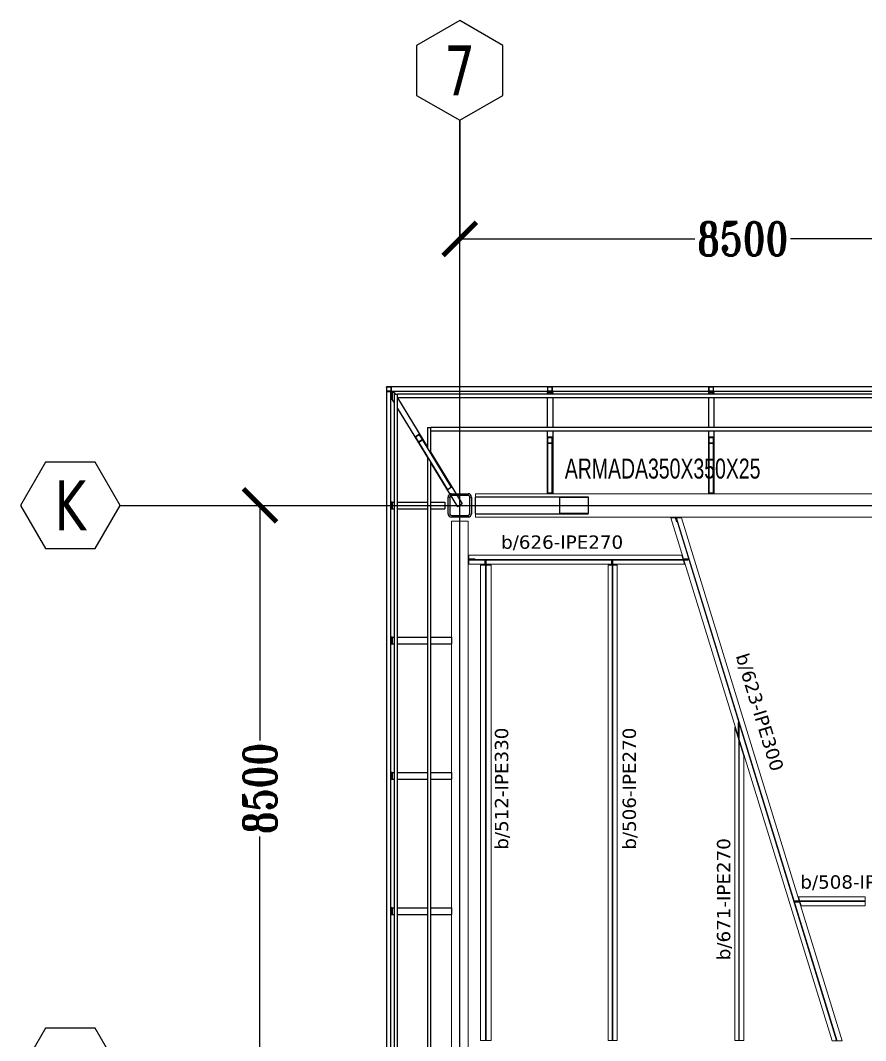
# Model space of a CAD drawing. Header units: millimetres. Extents: x -1874 to 79322, y -21218 to 33736.
# Drawn here: x -1874 to 10820, y 17465 to 32781 of the extents above; entities that cross this region are included whole.
import ezdxf
from ezdxf.enums import TextEntityAlignment as Align

# ---------------------------------------------------------------- set-up
doc = ezdxf.new("R2010")
doc.units = ezdxf.units.MM
doc.header["$LTSCALE"] = 0.9
for name, color, linetype, lineweight in [('0-1', 7, 'Continuous', 5), ('A_ALMA', 8, 'Continuous', 5), ('E_COLUMNAS-1', 254, 'Continuous', 25), ('E_COLUMNAS-2', 1, 'Continuous', 9), ('E_COLUMNAS-3', 1, 'Continuous', 35), ('E_COLUMNAS-4', 1, 'Continuous', 25), ('E_TEXTO', 3, 'Continuous', 9), ('E_VIGAS', 8, 'Continuous', 9), ('E_VIGAS-1', 5, 'Continuous', 25), ('E_VIGAS-2', 10, 'Continuous', 25), ('E_VIGAS-3', 5, 'Continuous', 25), ('HCB-VIGAS', 4, 'Continuous', 15), ('S-COLS-HDLN-1', 52, 'Continuous', 9), ('VIGAS_HCB', 4, 'Continuous', 15)]:
    doc.layers.add(name, color=color, linetype=linetype, lineweight=lineweight)
for name, color, linetype in [('COTAS', 8, 'Continuous'), ('HCB-EJES', 1, 'Continuous'), ('HCB-ROTULOS', 2, 'Continuous')]:
    doc.layers.add(name, color=color, linetype=linetype)
doc.styles.add('Arial Narrow', font='', dxfattribs={"width": 0.85, "height": 0.3})
doc.styles.add('ROMANT', font='romant.shx', dxfattribs={"width": 0.8})
doc.styles.add('VERDANA', font='verdana.ttf')
doc.styles.get('Arial Narrow').set_extended_font_data('Arial Narrow')
doc.dimstyles.new('1.125', dxfattribs={"dimscale": 0, "dimtxt": 500, "dimasz": 500, "dimexe": 4, "dimexo": 4, "dimgap": 15, "dimtad": 0, "dimdec": 0, "dimzin": 4, "dimdsep": 46, "dimtxsty": 'ROMANT', "dimblk": 'ARCHTICK', "dimcen": -10, "dimclrd": 256, "dimclrt": 3, "dimadec": 0, "dimazin": 0, "dimtfac": 1, "dimtdec": 0, "dimtix": 1, "dimtmove": 0, "dimatfit": 0, "dimldrblk": 'OBLIQUE', "dimfxl": 0.05, "dimtolj": 1, "dimtzin": 0, "dimarcsym": 0})
pattern_1 = [(45, (0, 0), (-0.3768879, 0.3768879), []), (45, (0, 0.571), (-0.3768879, 0.3768879), [])]

# ---------------------------------------------------------------- blocks, each defined once
blk = doc.blocks.new('EST_SFM_VIGA-METALICA-SECCION-C - EST_SFM_VIGA-METALICA-UPN160-1604346-_50_00m_N_E_-NIVEL-13 DOC')
at = {"layer": 'E_VIGAS-1'}
for p, q in [((-35.18, 0.012), (-35.18, 0.018)), ((-35.174, 0.018), (-35.18, 0.018)), ((-32.755, 0.018), (-35.116, 0.018)), ((-30.335, 0.018), (-32.697, 0.018)), ((30.11, 0.018), (-30.277, 0.018)), ((-35.178, -0.047), (-35.112, -0.047)), ((-35.11, -0.047), (-32.761, -0.047)), ((-32.76, -0.047), (-32.693, -0.047)), ((-32.692, -0.047), (-30.341, -0.047)), ((-30.34, -0.047), (-30.273, -0.047)), ((-30.272, -0.047), (30.104, -0.047))]:
    blk.add_line(p, q, dxfattribs=at)
blk = doc.blocks.new('EST_SFM_VIGA-METALICA-SECCION-C - EST_SFM_VIGA-METALICA-UPN160-1602621-_50_00m_N_E_-NIVEL-13 DOC')
at = {"layer": 'E_VIGAS-1'}
for p, q in [((-14.46, -0.016), (-14.46, 0.047)), ((-14.457, 0.047), (-14.46, 0.047)), ((14.466, 0.047), (-14.455, 0.047)), ((14.471, 0.047), (14.468, 0.047)), ((14.471, 0.047), (14.471, -0.016)), ((-14.46, -0.018), (14.471, -0.018))]:
    blk.add_line(p, q, dxfattribs=at)
blk = doc.blocks.new('EST_SFM_VIGA-METALICA-SECCION-C - EST_SFM_VIGA-METALICA-UPN100-1529610-_50_00m_N_E_-NIVEL-13 DOC')
at = {"layer": 'E_VIGAS-2'}
for p, q in [((-14.442, -0.018), (-14.442, 0.032)), ((14.393, 0.032), (-14.441, 0.032)), ((14.393, 0.032), (14.393, -0.018)), ((-14.442, -0.018), (14.393, -0.018))]:
    blk.add_line(p, q, dxfattribs=at)
blk = doc.blocks.new('EST_SFM_VIGA-METALICA-SECCION-C - EST_SFM_VIGA-METALICA-UPN100-1529678-_50_00m_N_E_-NIVEL-13 DOC')
at = {"layer": 'E_VIGAS-2'}
for p, q in [((-13.943, -0.032), (-13.943, 0.018)), ((-13.556, 0.018), (-13.943, 0.018)), ((13.374, 0.018), (-13.422, 0.018)), ((13.894, 0.018), (13.507, 0.018)), ((13.894, 0.018), (13.894, -0.032)), ((-13.942, -0.032), (-13.638, -0.032)), ((-13.504, -0.032), (13.456, -0.032)), ((13.59, -0.032), (13.893, -0.032))]:
    blk.add_line(p, q, dxfattribs=at)
blk = doc.blocks.new('EST_SFM_VIGA-METALICA-SECCION-C - EST_SFM_VIGA-METALICA-UPN100-1526554-_50_00m_N_E_-NIVEL-13 DOC')
at = {"layer": 'E_VIGAS-2'}
for p, q in [((-34.929, -0.032), (-34.929, 0.018)), ((34.942, 0.018), (-34.929, 0.018)), ((-34.929, -0.032), (34.942, -0.032))]:
    blk.add_line(p, q, dxfattribs=at)
blk = doc.blocks.new('EST_SFM_VIGA-METALICA-SECCION-C - EST_SFM_VIGA-METALICA-UPN100-1526616-_50_00m_N_E_-NIVEL-13 DOC')
at = {"layer": 'E_VIGAS-2'}
for p, q in [((-34.827, -0.018), (-34.827, 0.032)), ((34.044, 0.032), (-34.827, 0.032)), ((-34.827, -0.018), (34.044, -0.018))]:
    blk.add_line(p, q, dxfattribs=at)
blk = doc.blocks.new('EST_SCM_COLUMNA-METALICA-SECCION-CUADRADA - EST_SCM_COLUMNA-TUBULAR-CUADRADA_PTEØ_70x70 e_3mm-V1-_50_00m_N_E_-NIVEL-13 DOC')
at = {"layer": 'E_COLUMNAS-1'}
for p, q in [((-0.035, 0.029), (-0.035, -0.029)), ((-0.032, -0.029), (-0.032, 0.029)), ((0.029, 0.035), (-0.029, 0.035)), ((-0.029, 0.032), (0.029, 0.032)), ((0.032, 0.029), (0.032, -0.029)), ((0.035, -0.029), (0.035, 0.029)), ((0.029, -0.032), (-0.029, -0.032)), ((-0.029, -0.035), (0.029, -0.035))]:
    blk.add_line(p, q, dxfattribs=at)
for centre, radius, start, end in [((-0.029, 0.029), 0.006, 90, 180), ((-0.029, 0.029), 0.003, 90, 180), ((0.029, 0.029), 0.006, 360, 90), ((0.029, 0.029), 0.003, 0, 90), ((-0.029, -0.029), 0.006, 180, 270), ((-0.029, -0.029), 0.003, 180, 270), ((0.029, -0.029), 0.003, 270, 360), ((0.029, -0.029), 0.006, 270, 360), ((0.029, -0.029), 0.006, 280, 350), ((0.029, -0.029), 0.003, 300, 330)]:
    blk.add_arc(centre, radius, start, end, dxfattribs=at)
blk = doc.blocks.new('EST_SCM_COLUMNA-METALICA-SECCION-CUADRADA - EST_SCM_COLUMNA-TUBULAR-CUADRADA_PTEØ_70x70 e_3mm-V6-_50_00m_N_E_-NIVEL-13 DOC')
at = {"layer": 'E_COLUMNAS-2'}
h = blk.add_hatch(dxfattribs=at)
h.set_pattern_fill('FP_3', color=256, style=0, pattern_type=2)
h.set_pattern_definition([(135, (72.807, -167.908), (-0.15909903, -0.15909903), [])])
h.paths.add_polyline_path([(0.029, -0.035), (0.033, -0.033), (0.035, -0.029), (0.031, -0.031)])
h.paths.add_polyline_path([(-0.029, -0.035), (-0.031, -0.031), (-0.035, -0.029), (-0.033, -0.033)])
h.paths.add_polyline_path([(-0.01, -0.035), (0.029, -0.035), (0.029, -0.032), (-0.029, -0.032), (-0.029, -0.035)])
h.paths.add_polyline_path([(-0.035, 0.029), (-0.031, 0.031), (-0.029, 0.035), (-0.033, 0.033)])
h.paths.add_polyline_path([(-0.032, -0.029), (-0.032, 0.029), (-0.035, 0.029), (-0.035, -0.029)])
h.paths.add_polyline_path([(0.035, 0.029), (0.033, 0.033), (0.029, 0.035), (0.031, 0.031)])
h.paths.add_polyline_path([(0.032, -0.029), (0.035, -0.029), (0.035, 0.029), (0.032, 0.029)])
h.paths.add_polyline_path([(-0.029, 0.032), (0.029, 0.032), (0.029, 0.035), (-0.029, 0.035)])
at = {"layer": 'E_COLUMNAS-1'}
for p, q in [((-0.035, 0.029), (-0.035, -0.029)), ((-0.032, -0.029), (-0.032, 0.029)), ((0.029, 0.035), (-0.029, 0.035)), ((-0.029, 0.032), (0.029, 0.032)), ((0.032, 0.029), (0.032, -0.029)), ((0.035, -0.029), (0.035, 0.029)), ((0.029, -0.032), (-0.029, -0.032)), ((-0.029, -0.035), (0.029, -0.035))]:
    blk.add_line(p, q, dxfattribs=at)
for centre, radius, start, end in [((-0.029, 0.029), 0.006, 90, 180), ((-0.029, 0.029), 0.003, 90, 180), ((0.029, 0.029), 0.006, 360, 90), ((0.029, 0.029), 0.003, 0, 90), ((-0.029, -0.029), 0.006, 180, 270), ((-0.029, -0.029), 0.006, 190, 270), ((-0.029, -0.029), 0.003, 180, 270), ((-0.029, -0.029), 0.003, 210, 270), ((0.029, -0.029), 0.003, 270, 360), ((0.029, -0.029), 0.006, 270, 360), ((0.029, -0.029), 0.006, 270, 350), ((0.029, -0.029), 0.003, 270, 330)]:
    blk.add_arc(centre, radius, start, end, dxfattribs=at)
blk = doc.blocks.new('EST_SCM_COLUMNA-METALICA-SECCION-CUADRADA - EST_SCM_COLUMNA-TUBULAR-CUADRADA_PTEØ_70x70 e_3mm-V7-_50_00m_N_E_-NIVEL-13 DOC')
at = {"layer": 'E_COLUMNAS-1'}
for p, q in [((-0.035, 0.029), (-0.035, -0.029)), ((-0.032, -0.029), (-0.032, 0.029)), ((0.029, 0.035), (-0.029, 0.035)), ((-0.029, 0.032), (0.029, 0.032)), ((0.032, 0.029), (0.032, -0.029)), ((0.035, -0.029), (0.035, 0.029)), ((0.029, -0.032), (-0.029, -0.032)), ((-0.029, -0.035), (0.029, -0.035))]:
    blk.add_line(p, q, dxfattribs=at)
for centre, radius, start, end in [((-0.029, 0.029), 0.006, 90, 180), ((-0.029, 0.029), 0.003, 90, 180), ((0.029, 0.029), 0.006, 360, 90), ((0.029, 0.029), 0.003, 0, 90), ((-0.029, -0.029), 0.006, 180, 270), ((-0.029, -0.029), 0.006, 190, 270), ((-0.029, -0.029), 0.003, 180, 270), ((-0.029, -0.029), 0.003, 210, 270), ((0.029, -0.029), 0.003, 270, 360), ((0.029, -0.029), 0.006, 270, 360), ((0.029, -0.029), 0.006, 270, 350), ((0.029, -0.029), 0.003, 270, 330)]:
    blk.add_arc(centre, radius, start, end, dxfattribs=at)
blk = doc.blocks.new('DCTIB_CNI_EST_MOD-1A-FAC_0001_rvt-1-_50_00m_N_E_-NIVEL-13 DOC')
at = {"layer": 'E_VIGAS'}
h = blk.add_hatch(dxfattribs=at)
h.set_pattern_fill('FP_2', color=256, style=0, pattern_type=2)
h.set_pattern_definition(pattern_1)
h.paths.add_polyline_path([(-74.778, 167.111), (-74.723, 167.145), (-74.724, 167.146), (-74.779, 167.113)])
h.paths.add_polyline_path([(-74.782, 167.113), (-74.781, 167.114), (-74.828, 167.188)])
h.paths.add_polyline_path([(-74.724, 167.149), (-74.723, 167.15), (-74.731, 167.16)])
h.paths.add_polyline_path([(-74.826, 167.191), (-74.771, 167.224), (-74.772, 167.226), (-74.827, 167.193)])
h = blk.add_hatch(dxfattribs=at)
h.set_pattern_fill('FP_2', color=256, style=0, pattern_type=2)
h.set_pattern_definition(pattern_1)
h.paths.add_polyline_path([(-72.775, 167.094), (-72.775, 167.096), (-72.839, 167.096), (-72.839, 167.094), (-72.817, 167.094)])
h.paths.add_polyline_path([(-72.775, 167.182), (-72.775, 167.184), (-72.839, 167.184), (-72.839, 167.182), (-72.817, 167.182)])
at = {"layer": 'E_COLUMNAS-1'}
for centre, radius, start, end in [((-75.196, 167.879), 0.006, 280, 350), ((-75.196, 167.879), 0.006, 280, 350), ((-75.196, 167.879), 0.003, 300, 330), ((-75.196, 167.879), 0.003, 300, 330), ((-72.836, 167.879), 0.006, 190, 270), ((-72.836, 167.879), 0.006, 190, 270), ((-72.836, 167.879), 0.003, 210, 270), ((-72.836, 167.879), 0.003, 210, 270), ((-72.778, 167.879), 0.006, 270, 350), ((-72.778, 167.879), 0.006, 270, 350), ((-72.778, 167.879), 0.003, 270, 330), ((-72.778, 167.879), 0.003, 270, 330), ((-70.416, 167.879), 0.006, 190, 270), ((-70.416, 167.879), 0.006, 190, 270), ((-70.416, 167.879), 0.003, 210, 270), ((-70.416, 167.879), 0.003, 210, 270), ((-70.358, 167.879), 0.006, 270, 350), ((-70.358, 167.879), 0.006, 270, 350), ((-70.358, 167.879), 0.003, 270, 330), ((-70.358, 167.879), 0.003, 270, 330)]:
    blk.add_arc(centre, radius, start, end, dxfattribs=at)
at = {"layer": 'E_VIGAS-1'}
for p, q in [((-75.176, 167.859), (-75.176, 167.853)), ((-75.176, 167.853), (-75.176, 167.859)), ((-75.176, 167.859), (-75.147, 167.859)), ((-75.174, 167.865), (-75.175, 167.864)), ((-75.147, 167.858), (-75.175, 167.858)), ((-75.175, 167.858), (-75.175, 167.747)), ((-75.171, 167.875), (-75.171, 167.873)), ((-75.155, 167.859), (-75.166, 167.878)), ((-75.147, 167.858), (-75.13, 167.83)), ((-72.848, 167.858), (-72.848, 167.859)), ((-72.848, 167.859), (-72.82, 167.859)), ((-72.766, 167.858), (-72.848, 167.858)), ((-72.848, 167.858), (-72.848, 167.83)), ((-72.81, 167.876), (-72.81, 167.878)), ((-72.81, 167.864), (-72.81, 167.873)), ((-72.81, 167.859), (-72.81, 167.864)), ((-72.805, 167.878), (-72.805, 167.876)), ((-72.805, 167.873), (-72.805, 167.864)), ((-72.805, 167.864), (-72.805, 167.859)), ((-72.794, 167.859), (-72.766, 167.859)), ((-72.766, 167.859), (-72.766, 167.858)), ((-72.766, 167.858), (-72.766, 167.83)), ((-70.428, 167.858), (-70.428, 167.859)), ((-70.428, 167.859), (-70.4, 167.859)), ((-70.346, 167.858), (-70.428, 167.858)), ((-70.428, 167.858), (-70.428, 167.83)), ((-70.39, 167.876), (-70.39, 167.878)), ((-70.39, 167.864), (-70.39, 167.873)), ((-70.39, 167.859), (-70.39, 167.864)), ((-70.385, 167.878), (-70.385, 167.876)), ((-70.385, 167.873), (-70.385, 167.864)), ((-70.385, 167.864), (-70.385, 167.859)), ((-70.374, 167.859), (-70.346, 167.859)), ((-70.346, 167.859), (-70.346, 167.858)), ((-70.346, 167.858), (-70.346, 167.83)), ((-75.195, 167.791), (-75.176, 167.76)), ((-75.181, 167.84), (-75.178, 167.835)), ((-75.178, 167.826), (-75.181, 167.831)), ((-75.176, 167.749), (-75.176, 167.802)), ((-75.175, 167.747), (-75.147, 167.701)), ((-75.097, 167.777), (-74.647, 167.038)), ((-72.848, 167.78), (-72.848, 167.33)), ((-72.766, 167.78), (-72.766, 167.33)), ((-70.428, 167.78), (-70.428, 167.33)), ((-70.346, 167.78), (-70.346, 167.33)), ((-75.097, 167.619), (-74.647, 166.88)), ((-72.848, 167.28), (-72.848, 166.337)), ((-72.766, 167.28), (-72.766, 166.337)), ((-70.428, 167.28), (-70.428, 166.337)), ((-70.346, 167.28), (-70.346, 166.337)), ((-74.828, 167.188), (-74.782, 167.113)), ((-74.772, 167.226), (-74.827, 167.193)), ((-74.826, 167.191), (-74.771, 167.224)), ((-74.826, 167.188), (-74.822, 167.181)), ((-74.781, 167.114), (-74.826, 167.188)), ((-74.782, 167.113), (-74.35, 166.404)), ((-74.781, 167.114), (-74.779, 167.111)), ((-74.724, 167.146), (-74.779, 167.113)), ((-74.778, 167.111), (-74.723, 167.145)), ((-74.765, 167.216), (-74.769, 167.223)), ((-74.769, 167.223), (-74.724, 167.149)), ((-74.723, 167.15), (-74.768, 167.224)), ((-74.722, 167.146), (-74.724, 167.149)), ((-74.29, 166.44), (-74.723, 167.15)), ((-72.842, 167.18), (-72.842, 167.098)), ((-72.842, 167.098), (-72.842, 166.357)), ((-72.841, 167.18), (-72.841, 167.172)), ((-72.841, 167.098), (-72.841, 167.18)), ((-72.841, 167.098), (-72.841, 167.094)), ((-72.775, 167.184), (-72.839, 167.184)), ((-72.839, 167.182), (-72.775, 167.182)), ((-72.775, 167.096), (-72.839, 167.096)), ((-72.839, 167.094), (-72.775, 167.094)), ((-72.774, 167.172), (-72.774, 167.18)), ((-72.774, 167.18), (-72.774, 167.098)), ((-72.774, 167.094), (-72.774, 167.098)), ((-72.772, 167.098), (-72.772, 167.18)), ((-72.772, 166.357), (-72.772, 167.098)), ((-70.422, 167.18), (-70.422, 167.098)), ((-70.422, 167.098), (-70.422, 166.357)), ((-70.421, 167.18), (-70.421, 167.172)), ((-70.421, 167.098), (-70.421, 167.18)), ((-70.421, 167.098), (-70.421, 167.094)), ((-70.355, 167.184), (-70.419, 167.184)), ((-70.419, 167.182), (-70.355, 167.182)), ((-70.355, 167.096), (-70.419, 167.096)), ((-70.419, 167.094), (-70.355, 167.094)), ((-70.354, 167.172), (-70.354, 167.18)), ((-70.354, 167.18), (-70.354, 167.098)), ((-70.354, 167.094), (-70.354, 167.098)), ((-70.352, 167.098), (-70.352, 167.18)), ((-70.352, 166.357), (-70.352, 167.098)), ((-74.597, 166.956), (-74.127, 166.184)), ((-74.597, 166.798), (-74.197, 166.141)), ((-74.346, 166.402), (-74.291, 166.435)), ((-72.766, 166.337), (-72.848, 166.337)), ((-72.839, 166.353), (-72.775, 166.353)), ((-70.346, 166.337), (-70.428, 166.337)), ((-70.419, 166.353), (-70.355, 166.353)), ((-75.177, 166.212), (-75.195, 166.212)), ((-75.177, 166.175), (-75.177, 166.212)), ((-75.177, 166.212), (-75.175, 166.212)), ((-75.175, 166.112), (-75.175, 166.212)), ((-75.175, 166.212), (-75.147, 166.212)), ((-75.175, 166.212), (-75.175, 166.112)), ((-75.097, 166.212), (-74.647, 166.212)), ((-74.597, 166.212), (-74.388, 166.212)), ((-74.388, 166.212), (-74.388, 166.112)), ((-74.127, 166.184), (-74.197, 166.141)), ((-75.195, 166.165), (-75.181, 166.165)), ((-75.181, 166.16), (-75.195, 166.16)), ((-75.195, 166.112), (-75.177, 166.112)), ((-75.181, 166.165), (-75.176, 166.165)), ((-75.181, 166.165), (-75.176, 166.165)), ((-75.177, 166.165), (-75.181, 166.165)), ((-75.176, 166.16), (-75.181, 166.16)), ((-75.181, 166.16), (-75.177, 166.16)), ((-75.176, 166.16), (-75.181, 166.16)), ((-75.177, 166.112), (-75.177, 166.15)), ((-75.175, 166.112), (-75.177, 166.112)), ((-75.175, 166.112), (-75.147, 166.112)), ((-75.097, 166.112), (-74.647, 166.112)), ((-74.597, 166.112), (-74.388, 166.112)), ((-75.177, 164.182), (-75.195, 164.182)), ((-75.177, 164.145), (-75.177, 164.182)), ((-75.177, 164.182), (-75.175, 164.182)), ((-75.175, 164.082), (-75.175, 164.182)), ((-75.175, 164.182), (-75.147, 164.182)), ((-75.175, 164.182), (-75.175, 164.082)), ((-75.097, 164.182), (-74.647, 164.182)), ((-74.597, 164.182), (-74.287, 164.182)), ((-74.287, 164.182), (-74.287, 164.082)), ((-75.195, 164.135), (-75.181, 164.135)), ((-75.181, 164.13), (-75.195, 164.13)), ((-75.195, 164.082), (-75.177, 164.082)), ((-75.181, 164.135), (-75.176, 164.135)), ((-75.181, 164.135), (-75.176, 164.135)), ((-75.177, 164.135), (-75.181, 164.135)), ((-75.176, 164.13), (-75.181, 164.13)), ((-75.181, 164.13), (-75.177, 164.13)), ((-75.176, 164.13), (-75.181, 164.13)), ((-75.177, 164.082), (-75.177, 164.12)), ((-75.175, 164.082), (-75.177, 164.082)), ((-75.175, 164.082), (-75.147, 164.082)), ((-75.097, 164.082), (-74.647, 164.082)), ((-74.597, 164.082), (-74.287, 164.082)), ((-75.177, 162.152), (-75.195, 162.152)), ((-75.195, 162.105), (-75.181, 162.105)), ((-75.181, 162.1), (-75.195, 162.1)), ((-75.195, 162.052), (-75.177, 162.052)), ((-75.181, 162.105), (-75.176, 162.105)), ((-75.181, 162.105), (-75.176, 162.105)), ((-75.177, 162.105), (-75.181, 162.105)), ((-75.176, 162.1), (-75.181, 162.1)), ((-75.181, 162.1), (-75.177, 162.1)), ((-75.176, 162.1), (-75.181, 162.1)), ((-75.177, 162.115), (-75.177, 162.152)), ((-75.177, 162.152), (-75.175, 162.152)), ((-75.177, 162.052), (-75.177, 162.09)), ((-75.175, 162.052), (-75.177, 162.052)), ((-75.175, 162.052), (-75.175, 162.152)), ((-75.175, 162.152), (-75.147, 162.152)), ((-75.175, 162.152), (-75.175, 162.052)), ((-75.175, 162.052), (-75.147, 162.052)), ((-75.097, 162.152), (-74.647, 162.152)), ((-75.097, 162.052), (-74.647, 162.052)), ((-74.597, 162.152), (-74.287, 162.152)), ((-74.597, 162.052), (-74.287, 162.052)), ((-74.287, 162.152), (-74.287, 162.052)), ((-75.177, 160.123), (-75.195, 160.123)), ((-75.195, 160.075), (-75.181, 160.075)), ((-75.181, 160.07), (-75.195, 160.07)), ((-75.181, 160.075), (-75.176, 160.075)), ((-75.181, 160.075), (-75.176, 160.075)), ((-75.177, 160.075), (-75.181, 160.075)), ((-75.176, 160.07), (-75.181, 160.07)), ((-75.181, 160.07), (-75.177, 160.07)), ((-75.176, 160.07), (-75.181, 160.07)), ((-75.177, 160.085), (-75.177, 160.123)), ((-75.177, 160.123), (-75.175, 160.123)), ((-75.177, 160.023), (-75.177, 160.06)), ((-75.175, 160.023), (-75.175, 160.123)), ((-75.175, 160.123), (-75.147, 160.123)), ((-75.175, 160.123), (-75.175, 160.023)), ((-75.097, 160.123), (-74.647, 160.123)), ((-74.597, 160.123), (-74.287, 160.123)), ((-74.287, 160.123), (-74.287, 160.023)), ((-75.195, 160.023), (-75.177, 160.023)), ((-75.175, 160.023), (-75.177, 160.023)), ((-75.175, 160.023), (-75.147, 160.023)), ((-75.097, 160.023), (-74.647, 160.023)), ((-74.597, 160.023), (-74.287, 160.023))]:
    blk.add_line(p, q, dxfattribs=at)
at = {"layer": 'E_VIGAS-1', "flags": 128}
for points in [[(-75.195, 167.863), (-75.191, 167.857), (-75.186, 167.848), (-75.181, 167.84)], [(-75.17, 167.878), (-75.171, 167.874), (-75.172, 167.869), (-75.175, 167.864), (-75.178, 167.861), (-75.182, 167.857), (-75.186, 167.855), (-75.19, 167.854)], [(-75.147, 167.859), (-75.147, 167.858), (-75.147, 167.858)], [(-75.181, 167.831), (-75.186, 167.838), (-75.191, 167.847), (-75.195, 167.854)], [(-75.175, 167.747), (-75.176, 167.747), (-75.176, 167.749)], [(-74.827, 167.193), (-74.828, 167.192), (-74.828, 167.192), (-74.828, 167.191), (-74.828, 167.19), (-74.828, 167.189), (-74.828, 167.188), (-74.828, 167.188)], [(-74.826, 167.188), (-74.826, 167.189), (-74.827, 167.189), (-74.827, 167.19), (-74.827, 167.19), (-74.826, 167.19), (-74.826, 167.191), (-74.826, 167.191)], [(-74.782, 167.113), (-74.782, 167.113), (-74.781, 167.112), (-74.78, 167.112), (-74.78, 167.111), (-74.779, 167.111), (-74.778, 167.111), (-74.778, 167.111)], [(-74.779, 167.113), (-74.779, 167.113), (-74.779, 167.113), (-74.78, 167.113), (-74.78, 167.113), (-74.78, 167.113), (-74.781, 167.114), (-74.781, 167.114)], [(-74.768, 167.224), (-74.768, 167.225), (-74.769, 167.225), (-74.77, 167.226), (-74.77, 167.226), (-74.771, 167.226), (-74.772, 167.226), (-74.772, 167.226)], [(-74.771, 167.224), (-74.771, 167.224), (-74.771, 167.224), (-74.771, 167.224), (-74.77, 167.224), (-74.77, 167.224), (-74.77, 167.224), (-74.769, 167.224), (-74.769, 167.223)], [(-74.724, 167.149), (-74.724, 167.149), (-74.724, 167.148), (-74.723, 167.148), (-74.724, 167.147), (-74.724, 167.147), (-74.724, 167.147), (-74.724, 167.146)], [(-74.723, 167.145), (-74.722, 167.145), (-74.722, 167.146), (-74.722, 167.146), (-74.722, 167.147), (-74.722, 167.148), (-74.722, 167.149), (-74.723, 167.15)], [(-72.839, 167.184), (-72.84, 167.184), (-72.84, 167.184), (-72.841, 167.183), (-72.841, 167.183), (-72.842, 167.182), (-72.842, 167.181), (-72.842, 167.18)], [(-72.842, 167.098), (-72.842, 167.097), (-72.842, 167.096), (-72.841, 167.095), (-72.841, 167.095), (-72.84, 167.094), (-72.84, 167.094), (-72.839, 167.094)], [(-72.841, 167.18), (-72.841, 167.181), (-72.84, 167.181), (-72.84, 167.182), (-72.84, 167.182), (-72.84, 167.182), (-72.839, 167.182), (-72.839, 167.182)], [(-72.839, 167.096), (-72.839, 167.096), (-72.84, 167.096), (-72.84, 167.096), (-72.84, 167.096), (-72.84, 167.097), (-72.841, 167.097), (-72.841, 167.098)], [(-72.772, 167.18), (-72.772, 167.181), (-72.772, 167.182), (-72.773, 167.183), (-72.773, 167.183), (-72.774, 167.184), (-72.774, 167.184), (-72.775, 167.184)], [(-72.775, 167.182), (-72.775, 167.182), (-72.774, 167.182), (-72.774, 167.182), (-72.774, 167.182), (-72.774, 167.181), (-72.774, 167.181), (-72.774, 167.18)], [(-72.775, 167.094), (-72.774, 167.094), (-72.774, 167.094), (-72.773, 167.095), (-72.773, 167.095), (-72.772, 167.096), (-72.772, 167.097), (-72.772, 167.098)], [(-72.774, 167.098), (-72.774, 167.097), (-72.774, 167.097), (-72.774, 167.096), (-72.774, 167.096), (-72.774, 167.096), (-72.775, 167.096), (-72.775, 167.096)], [(-70.419, 167.184), (-70.42, 167.184), (-70.42, 167.184), (-70.421, 167.183), (-70.421, 167.183), (-70.422, 167.182), (-70.422, 167.181), (-70.422, 167.18)], [(-70.422, 167.098), (-70.422, 167.097), (-70.422, 167.096), (-70.421, 167.095), (-70.421, 167.095), (-70.42, 167.094), (-70.42, 167.094), (-70.419, 167.094)], [(-70.421, 167.18), (-70.421, 167.181), (-70.42, 167.181), (-70.42, 167.182), (-70.42, 167.182), (-70.42, 167.182), (-70.419, 167.182), (-70.419, 167.182)], [(-70.419, 167.096), (-70.419, 167.096), (-70.42, 167.096), (-70.42, 167.096), (-70.42, 167.096), (-70.42, 167.097), (-70.421, 167.097), (-70.421, 167.098)], [(-70.352, 167.18), (-70.352, 167.181), (-70.352, 167.182), (-70.353, 167.183), (-70.353, 167.183), (-70.354, 167.184), (-70.354, 167.184), (-70.355, 167.184)], [(-70.355, 167.182), (-70.355, 167.182), (-70.354, 167.182), (-70.354, 167.182), (-70.354, 167.182), (-70.354, 167.181), (-70.354, 167.181), (-70.354, 167.18)], [(-70.355, 167.094), (-70.354, 167.094), (-70.354, 167.094), (-70.353, 167.095), (-70.353, 167.095), (-70.352, 167.096), (-70.352, 167.097), (-70.352, 167.098)], [(-70.354, 167.098), (-70.354, 167.097), (-70.354, 167.097), (-70.354, 167.096), (-70.354, 167.096), (-70.354, 167.096), (-70.355, 167.096), (-70.355, 167.096)], [(-74.346, 166.402), (-74.346, 166.402), (-74.347, 166.402), (-74.348, 166.402), (-74.348, 166.402), (-74.349, 166.403), (-74.35, 166.403), (-74.35, 166.404)], [(-74.29, 166.44), (-74.29, 166.44), (-74.29, 166.439), (-74.29, 166.438), (-74.29, 166.437), (-74.29, 166.436), (-74.29, 166.436), (-74.291, 166.435)], [(-72.842, 166.357), (-72.842, 166.356), (-72.842, 166.355), (-72.841, 166.355), (-72.841, 166.354), (-72.84, 166.354), (-72.84, 166.353), (-72.839, 166.353)], [(-72.775, 166.353), (-72.774, 166.353), (-72.774, 166.354), (-72.773, 166.354), (-72.773, 166.355), (-72.772, 166.355), (-72.772, 166.356), (-72.772, 166.357)], [(-70.422, 166.357), (-70.422, 166.356), (-70.422, 166.355), (-70.421, 166.355), (-70.421, 166.354), (-70.42, 166.354), (-70.42, 166.353), (-70.419, 166.353)], [(-70.355, 166.353), (-70.354, 166.353), (-70.354, 166.354), (-70.353, 166.354), (-70.353, 166.355), (-70.352, 166.355), (-70.352, 166.356), (-70.352, 166.357)]]:
    blk.add_lwpolyline(points, dxfattribs=at)
at = {"layer": 'E_VIGAS-1'}
for points in [[(-75.175, 167.858), (-75.175, 167.858), (-75.176, 167.858), (-75.176, 167.859), (-75.176, 167.859)], [(-75.181, 167.831), (-75.18, 167.829), (-75.179, 167.826), (-75.178, 167.824)], [(-75.177, 167.815), (-75.177, 167.813), (-75.176, 167.809), (-75.176, 167.804), (-75.176, 167.802)]]:
    blk.add_open_spline(points, degree=3, dxfattribs=at)
for points, knots in [([(-72.82, 167.859), (-72.819, 167.859), (-72.818, 167.859), (-72.815, 167.859), (-72.813, 167.86), (-72.811, 167.86), (-72.81, 167.862), (-72.81, 167.863), (-72.81, 167.864)], [0, 0, 0, 0, 0.142857, 0.285714, 0.428571, 0.571429, 0.785714, 1, 1, 1, 1]), ([(-72.81, 167.864), (-72.81, 167.863), (-72.81, 167.862), (-72.812, 167.86), (-72.813, 167.86), (-72.815, 167.859), (-72.816, 167.859), (-72.817, 167.859), (-72.819, 167.859), (-72.82, 167.859)], [0, 0, 0, 0, 0.285714, 0.428571, 0.571429, 0.678571, 0.732143, 0.785714, 1, 1, 1, 1]), ([(-72.794, 167.859), (-72.795, 167.859), (-72.796, 167.859), (-72.799, 167.859), (-72.801, 167.86), (-72.803, 167.86), (-72.804, 167.862), (-72.805, 167.863), (-72.805, 167.864)], [0, 0, 0, 0, 0.142857, 0.285714, 0.428571, 0.571429, 0.785714, 1, 1, 1, 1]), ([(-72.805, 167.864), (-72.805, 167.863), (-72.804, 167.862), (-72.803, 167.86), (-72.801, 167.86), (-72.8, 167.859), (-72.799, 167.859), (-72.797, 167.859), (-72.795, 167.859), (-72.794, 167.859)], [0, 0, 0, 0, 0.285714, 0.428571, 0.571429, 0.678571, 0.732143, 0.785714, 1, 1, 1, 1]), ([(-70.4, 167.859), (-70.399, 167.859), (-70.398, 167.859), (-70.395, 167.859), (-70.393, 167.86), (-70.391, 167.86), (-70.39, 167.862), (-70.39, 167.863), (-70.39, 167.864)], [0, 0, 0, 0, 0.142857, 0.285714, 0.428571, 0.571429, 0.785714, 1, 1, 1, 1]), ([(-70.39, 167.864), (-70.39, 167.863), (-70.39, 167.862), (-70.392, 167.86), (-70.393, 167.86), (-70.395, 167.859), (-70.396, 167.859), (-70.397, 167.859), (-70.399, 167.859), (-70.4, 167.859)], [0, 0, 0, 0, 0.285714, 0.428571, 0.571429, 0.678571, 0.732143, 0.785714, 1, 1, 1, 1]), ([(-70.374, 167.859), (-70.375, 167.859), (-70.376, 167.859), (-70.379, 167.859), (-70.381, 167.86), (-70.383, 167.86), (-70.384, 167.862), (-70.385, 167.863), (-70.385, 167.864)], [0, 0, 0, 0, 0.142857, 0.285714, 0.428571, 0.571429, 0.785714, 1, 1, 1, 1]), ([(-70.385, 167.864), (-70.385, 167.863), (-70.384, 167.862), (-70.383, 167.86), (-70.381, 167.86), (-70.38, 167.859), (-70.379, 167.859), (-70.377, 167.859), (-70.375, 167.859), (-70.374, 167.859)], [0, 0, 0, 0, 0.285714, 0.428571, 0.571429, 0.678571, 0.732143, 0.785714, 1, 1, 1, 1]), ([(-75.181, 167.84), (-75.181, 167.84), (-75.181, 167.839), (-75.18, 167.839), (-75.18, 167.838), (-75.179, 167.838), (-75.179, 167.838), (-75.179, 167.838), (-75.178, 167.838), (-75.178, 167.838), (-75.178, 167.839), (-75.178, 167.839), (-75.177, 167.84), (-75.177, 167.84), (-75.177, 167.84), (-75.177, 167.84), (-75.177, 167.84), (-75.177, 167.841), (-75.177, 167.841), (-75.177, 167.842), (-75.177, 167.842), (-75.177, 167.843), (-75.177, 167.843), (-75.177, 167.843), (-75.177, 167.843), (-75.177, 167.844), (-75.177, 167.844), (-75.177, 167.845), (-75.176, 167.846), (-75.176, 167.847), (-75.176, 167.848), (-75.176, 167.85), (-75.176, 167.852), (-75.176, 167.853)], [0, 0, 0, 0, 0.071429, 0.142857, 0.160714, 0.178571, 0.214286, 0.25, 0.285714, 0.321429, 0.357143, 0.392857, 0.410714, 0.419643, 0.428571, 0.4375, 0.446429, 0.464286, 0.5, 0.535714, 0.553571, 0.5625, 0.571429, 0.580357, 0.589286, 0.607143, 0.642857, 0.678571, 0.714286, 0.75, 0.785714, 0.857143, 1, 1, 1, 1]), ([(-75.178, 167.838), (-75.178, 167.838), (-75.179, 167.838), (-75.179, 167.838), (-75.179, 167.838), (-75.18, 167.838), (-75.18, 167.839), (-75.181, 167.839), (-75.181, 167.84), (-75.181, 167.84)], [0.7142857, 0.7142857, 0.7142857, 0.7142857, 0.75, 0.7857143, 0.8214286, 0.8392857, 0.8571429, 0.9285714, 1, 1, 1, 1]), ([(-75.176, 167.802), (-75.176, 167.803), (-75.176, 167.807), (-75.177, 167.811), (-75.177, 167.815), (-75.178, 167.821), (-75.179, 167.826), (-75.181, 167.83), (-75.181, 167.831)], [0, 0, 0, 0, 0.142857, 0.285714, 0.428571, 0.571429, 0.857143, 1, 1, 1, 1]), ([(-75.176, 167.853), (-75.176, 167.852), (-75.176, 167.85), (-75.176, 167.848), (-75.176, 167.847), (-75.176, 167.846), (-75.177, 167.845), (-75.177, 167.844), (-75.177, 167.844), (-75.177, 167.843), (-75.177, 167.843), (-75.177, 167.843), (-75.177, 167.843)], [0, 0, 0, 0, 0.1428571, 0.2142857, 0.25, 0.2857143, 0.3214286, 0.3571429, 0.3928571, 0.4107143, 0.4196429, 0.4285714, 0.4285714, 0.4285714, 0.4285714]), ([(-75.181, 166.165), (-75.181, 166.165), (-75.18, 166.165), (-75.179, 166.166), (-75.178, 166.167), (-75.177, 166.168), (-75.177, 166.17), (-75.177, 166.171), (-75.177, 166.172), (-75.177, 166.174), (-75.177, 166.175)], [0, 0, 0, 0, 0.142857, 0.285714, 0.428571, 0.571429, 0.678571, 0.732143, 0.785714, 1, 1, 1, 1]), ([(-75.177, 166.15), (-75.177, 166.151), (-75.177, 166.152), (-75.177, 166.154), (-75.177, 166.156), (-75.178, 166.158), (-75.179, 166.159), (-75.181, 166.16), (-75.181, 166.16)], [0, 0, 0, 0, 0.142857, 0.285714, 0.428571, 0.571429, 0.785714, 1, 1, 1, 1]), ([(-75.181, 164.135), (-75.181, 164.135), (-75.18, 164.135), (-75.179, 164.136), (-75.178, 164.137), (-75.177, 164.138), (-75.177, 164.14), (-75.177, 164.141), (-75.177, 164.142), (-75.177, 164.144), (-75.177, 164.145)], [0, 0, 0, 0, 0.142857, 0.285714, 0.428571, 0.571429, 0.678571, 0.732143, 0.785714, 1, 1, 1, 1]), ([(-75.177, 164.12), (-75.177, 164.121), (-75.177, 164.122), (-75.177, 164.124), (-75.177, 164.126), (-75.178, 164.128), (-75.179, 164.129), (-75.181, 164.13), (-75.181, 164.13)], [0, 0, 0, 0, 0.142857, 0.285714, 0.428571, 0.571429, 0.785714, 1, 1, 1, 1]), ([(-75.181, 162.105), (-75.181, 162.105), (-75.18, 162.105), (-75.179, 162.106), (-75.178, 162.107), (-75.177, 162.108), (-75.177, 162.11), (-75.177, 162.111), (-75.177, 162.112), (-75.177, 162.114), (-75.177, 162.115)], [0, 0, 0, 0, 0.142857, 0.285714, 0.428571, 0.571429, 0.678571, 0.732143, 0.785714, 1, 1, 1, 1]), ([(-75.177, 162.09), (-75.177, 162.091), (-75.177, 162.092), (-75.177, 162.094), (-75.177, 162.096), (-75.178, 162.098), (-75.179, 162.099), (-75.181, 162.1), (-75.181, 162.1)], [0, 0, 0, 0, 0.142857, 0.285714, 0.428571, 0.571429, 0.785714, 1, 1, 1, 1]), ([(-75.181, 160.075), (-75.181, 160.075), (-75.18, 160.075), (-75.179, 160.076), (-75.178, 160.077), (-75.177, 160.079), (-75.177, 160.08), (-75.177, 160.081), (-75.177, 160.082), (-75.177, 160.084), (-75.177, 160.085)], [0, 0, 0, 0, 0.142857, 0.285714, 0.428571, 0.571429, 0.678571, 0.732143, 0.785714, 1, 1, 1, 1]), ([(-75.177, 160.06), (-75.177, 160.061), (-75.177, 160.062), (-75.177, 160.064), (-75.177, 160.066), (-75.178, 160.068), (-75.179, 160.069), (-75.181, 160.07), (-75.181, 160.07)], [0, 0, 0, 0, 0.142857, 0.285714, 0.428571, 0.571429, 0.785714, 1, 1, 1, 1])]:
    blk.add_open_spline(points, degree=3, knots=knots, dxfattribs=at)
at = {"layer": 'E_COLUMNAS-1'}
for name, p in [('EST_SCM_COLUMNA-METALICA-SECCION-CUADRADA - EST_SCM_COLUMNA-TUBULAR-CUADRADA_PTEØ_70x70 e_3mm-V1-_50_00m_N_E_-NIVEL-13 DOC', (-75.225, 167.908)), ('EST_SCM_COLUMNA-METALICA-SECCION-CUADRADA - EST_SCM_COLUMNA-TUBULAR-CUADRADA_PTEØ_70x70 e_3mm-V6-_50_00m_N_E_-NIVEL-13 DOC', (-72.807, 167.908)), ('EST_SCM_COLUMNA-METALICA-SECCION-CUADRADA - EST_SCM_COLUMNA-TUBULAR-CUADRADA_PTEØ_70x70 e_3mm-V7-_50_00m_N_E_-NIVEL-13 DOC', (-70.387, 167.908))]:
    blk.add_blockref(name, p, dxfattribs=at)
at = {"layer": 'E_VIGAS-1'}
for name, p in [('EST_SFM_VIGA-METALICA-SECCION-C - EST_SFM_VIGA-METALICA-UPN160-1604346-_50_00m_N_E_-NIVEL-13 DOC', (-40.081, 167.925)), ('EST_SFM_VIGA-METALICA-SECCION-C - EST_SFM_VIGA-METALICA-UPN100-1526554-_50_00m_N_E_-NIVEL-13 DOC', (-40.169, 167.812)), ('EST_SFM_VIGA-METALICA-SECCION-C - EST_SFM_VIGA-METALICA-UPN100-1526616-_50_00m_N_E_-NIVEL-13 DOC', (-39.77, 167.298))]:
    blk.add_blockref(name, p, dxfattribs=at)
for name, p, rotation in [('EST_SFM_VIGA-METALICA-SECCION-C - EST_SFM_VIGA-METALICA-UPN160-1602621-_50_00m_N_E_-NIVEL-13 DOC', (-75.242, 153.418), 270), ('EST_SFM_VIGA-METALICA-SECCION-C - EST_SFM_VIGA-METALICA-UPN100-1529610-_50_00m_N_E_-NIVEL-13 DOC', (-75.13, 153.388), 269.9999999999999), ('EST_SFM_VIGA-METALICA-SECCION-C - EST_SFM_VIGA-METALICA-UPN100-1529678-_50_00m_N_E_-NIVEL-13 DOC', (-74.615, 153.388), 270.0000000000001)]:
    blk.add_blockref(name, p, dxfattribs=dict(at, rotation=rotation))
blk = doc.blocks.new('EST_SCM_COLUMNA-METALICA-SECCION-CUADRADA - EST_SCM_COLUMNA-TUBULAR-CUADRADA_ARMADA_350X350X25-V24-_50_00m_N_E_-NIVEL-13 DOC')
at = {"layer": 'S-COLS-HDLN-1'}
h = blk.add_hatch(dxfattribs=at)
h.set_pattern_fill('FP_23', color=256, style=0, pattern_type=2)
h.set_pattern_definition([(135, (74.162, -166.162), (-0.15909903, -0.15909903), [])])
h.paths.add_polyline_path([(0.125, -0.175), (0.144, -0.171), (0.16, -0.16), (0.171, -0.144), (0.175, -0.125), (0.175, 0.125), (0.171, 0.144), (0.16, 0.16), (0.144, 0.171), (0.125, 0.175), (-0.127, 0.175), (-0.144, 0.171), (-0.16, 0.16), (-0.171, 0.144), (-0.175, 0.12), (-0.175, -0.125), (-0.171, -0.144), (-0.16, -0.16), (-0.144, -0.171), (-0.125, -0.175), (0.02, -0.175)])
h.paths.add_polyline_path([(-0.125, -0.15), (-0.138, -0.147), (-0.147, -0.138), (-0.15, -0.125), (-0.15, 0.125), (-0.147, 0.137), (-0.138, 0.147), (-0.125, 0.15), (0.125, 0.15), (0.137, 0.147), (0.147, 0.137), (0.15, 0.12), (0.15, -0.125), (0.145, -0.139), (0.137, -0.147), (0.125, -0.15), (0.02, -0.15)])
at = {"layer": 'E_COLUMNAS-4'}
for p, q in [((-0.125, 0.175), (0.125, 0.175)), ((-0.175, -0.125), (-0.175, 0.125)), ((-0.15, 0.125), (-0.15, -0.125)), ((0.125, 0.15), (-0.125, 0.15)), ((0.15, -0.125), (0.15, 0.125)), ((0.175, 0.125), (0.175, -0.125)), ((-0.125, -0.15), (0.125, -0.15)), ((0.125, -0.175), (-0.125, -0.175))]:
    blk.add_line(p, q, dxfattribs=at)
for centre, radius, start, end in [((-0.125, 0.125), 0.05, 90, 180), ((0.125, 0.125), 0.05, 0, 90), ((-0.125, 0.125), 0.025, 90, 180), ((0.125, 0.125), 0.025, 360, 90), ((-0.125, -0.125), 0.05, 180, 270), ((-0.125, -0.125), 0.025, 180, 270), ((0.125, -0.125), 0.025, 270, 360), ((0.125, -0.125), 0.05, 270, 0)]:
    blk.add_arc(centre, radius, start, end, dxfattribs=at)
blk = doc.blocks.new('_ArchTick')
at = {"color": 0, "linetype": 'ByBlock', "const_width": 0.15}
blk.add_lwpolyline([(-0.5, -0.5), (0.5, 0.5)], dxfattribs=at)
blk = doc.blocks.new('*D38')
at = {"layer": 'COTAS', "color": 0, "lineweight": -2, "transparency": 16777216}
for p, q in [((-370, 25500), (1728, 25500)), ((-370, 17000), (1728, 17000))]:
    blk.add_line(p, q, dxfattribs=at)
at = {"layer": 'COTAS', "lineweight": -2, "transparency": 16777216}
for p, q in [((1724, 25500), (1724, 21970)), ((1724, 17000), (1724, 20530))]:
    blk.add_line(p, q, dxfattribs=at)
at = {"layer": 'Defpoints', "color": 0, "transparency": 16777216}
for p in [(-374, 25500), (1724, 25500), (-374, 17000)]:
    blk.add_point(p, dxfattribs=at)
at = {"layer": 'COTAS', "lineweight": -2, "transparency": 16777216, "xscale": 500, "yscale": 500, "zscale": 500}
for p, rotation in [((1724, 25500), 90), ((1724, 17000), 270)]:
    blk.add_blockref('_ArchTick', p, dxfattribs=dict(at, rotation=rotation))
at = {"layer": 'COTAS', "color": 3, "transparency": 16777216, "insert": (1724, 21250), "char_height": 500, "attachment_point": 5, "rotation": 90, "style": 'ROMANT'}
blk.add_mtext('\\A1;8500', dxfattribs=at)
blk = doc.blocks.new('_Oblique')
at = {"color": 0, "linetype": 'ByBlock', "lineweight": -2}
blk.add_line((-0.5, -0.5), (0.5, 0.5), dxfattribs=at)
blk = doc.blocks.new('*D42')
at = {"layer": 'COTAS', "color": 0, "lineweight": -2, "transparency": 16777216}
for p, q in [((4724, 31277), (4724, 29496)), ((13224, 31277), (13224, 29496))]:
    blk.add_line(p, q, dxfattribs=at)
at = {"layer": 'COTAS', "lineweight": -2, "transparency": 16777216}
for p, q in [((4724, 29500), (8254, 29500)), ((13224, 29500), (9694, 29500))]:
    blk.add_line(p, q, dxfattribs=at)
at = {"layer": 'Defpoints', "color": 0, "transparency": 16777216}
for p in [(4724, 31281), (13224, 31281), (4724, 29500)]:
    blk.add_point(p, dxfattribs=at)
at = {"layer": 'COTAS', "lineweight": -2, "transparency": 16777216, "xscale": 500, "yscale": 500, "zscale": 500, "rotation": 180}
blk.add_blockref('_ArchTick', (4724, 29500), dxfattribs=at)
at = {"layer": 'COTAS', "lineweight": -2, "transparency": 16777216, "xscale": 500, "yscale": 500, "zscale": 500}
blk.add_blockref('_ArchTick', (13224, 29500), dxfattribs=at)
at = {"layer": 'COTAS', "color": 3, "transparency": 16777216, "insert": (8974, 29500), "char_height": 500, "attachment_point": 5, "style": 'ROMANT'}
blk.add_mtext('\\A1;8500', dxfattribs=at)

msp = doc.modelspace()

# ---------------------------------------------------------------- hatches: boundary and pattern name
at = {"layer": 'E_VIGAS'}
h = msp.add_hatch(dxfattribs=at)
h.set_pattern_fill('FP_2', color=256, scale=1000, style=0, pattern_type=2)
h.set_pattern_definition([(45, (78885.9, -140662.4), (-376.8879, 376.8879), []), (45, (78885.9, -140091.4), (-376.8879, 376.8879), [])])
h.paths.add_polyline_path([(6363.7, 25375), (6649.2, 25375), (6649.2, 25377), (6231.4, 25377), (6231.4, 25375)])
h.paths.add_polyline_path([(6227.9, 25379), (6227.9, 25621), (6224.5, 25619.7), (6224.5, 25379)])
h.paths.add_polyline_path([(6652.6, 25379), (6656.1, 25379), (6656.1, 25621), (6652.6, 25619.7)])
h.paths.add_polyline_path([(6231.4, 25623), (6649.2, 25623), (6649.2, 25625), (6231.4, 25625)])

# ---------------------------------------------------------------- linework, layer by layer
at = {"layer": 'A_ALMA'}
for p, q in [((7977.6, 25292.1), (10383.9, 17461.8)), ((7977.9, 25315.2), (10391.3, 17461.8)), ((4859.8, 24685.9), (8079.2, 24685.9)), ((4859.8, 24679.3), (8081.2, 24679.3)), ((5112.6, 17465.2), (5112.6, 24604.7)), ((5120.1, 17465.2), (5120.1, 24604.7)), ((7015.6, 17465.2), (7015.6, 24604.7)), ((7022.2, 17465.2), (7022.2, 24604.7)), ((8915.6, 17465.1), (8915.6, 21972.1)), ((8922.2, 17465.1), (8922.2, 21950.7)), ((9831.5, 19560.9), (10814.8, 19560.9)), ((9833.5, 19554.3), (10814.8, 19554.3))]:
    msp.add_line(p, q, dxfattribs=at)
at = {"layer": 'E_VIGAS'}
msp.add_lwpolyline([(4599.8, 235), (4849.8, 235), (4849.8, 25265), (4599.8, 25265)], close=True, dxfattribs=at)
at = {"layer": 'E_VIGAS-3'}
for p, q in [((4958.1, 25621), (4958.1, 25379)), ((6231.4, 25625), (4965, 25625)), ((6224.5, 25621), (6224.5, 25379)), ((6230.7, 25623), (6225.5, 25623)), ((6227.9, 25379), (6227.9, 25621)), ((6649.2, 25625), (6231.4, 25625)), ((6231.4, 25623), (6636.8, 25623)), ((6649.2, 25623), (6636.8, 25623)), ((6652.6, 25621), (6652.6, 25379)), ((6656.1, 25379), (6656.1, 25621)), ((4965, 25375), (6231.4, 25375)), ((6225.5, 25377), (6230.7, 25377)), ((6636.8, 25377), (6231.4, 25377)), ((6231.4, 25375), (6649.2, 25375)), ((6636.8, 25377), (6649.2, 25377))]:
    msp.add_line(p, q, dxfattribs=at)
at = {"layer": 'E_VIGAS-3', "flags": 128}
for points in [[(4965, 25625), (4963.6, 25624.9), (4962.4, 25624.7), (4961.2, 25624.3), (4960.1, 25623.8), (4959.3, 25623.2), (4958.6, 25622.5), (4958.2, 25621.8), (4958.1, 25621)], [(6230.7, 25625), (6230.1, 25624.9), (6228.8, 25624.7), (6227.6, 25624.3), (6226.5, 25623.8), (6225.7, 25623.2), (6225, 25622.5), (6224.6, 25621.8), (6224.5, 25621)], [(6227.9, 25621), (6228, 25621.4), (6228.2, 25621.8), (6228.5, 25622.1), (6229, 25622.4), (6229.5, 25622.7), (6230.1, 25622.8), (6230.7, 25623), (6231.4, 25623)], [(6656.1, 25621), (6655.9, 25621.8), (6655.5, 25622.5), (6654.9, 25623.2), (6654, 25623.8), (6653, 25624.3), (6651.8, 25624.7), (6650.5, 25624.9), (6649.2, 25625)], [(6649.2, 25623), (6649.8, 25623), (6650.5, 25622.8), (6651.1, 25622.7), (6651.6, 25622.4), (6652, 25622.1), (6652.3, 25621.8), (6652.5, 25621.4), (6652.6, 25621)], [(4958.1, 25379), (4958.2, 25378.2), (4958.6, 25377.5), (4959.3, 25376.8), (4960.1, 25376.2), (4961.2, 25375.7), (4962.4, 25375.3), (4963.6, 25375.1), (4965, 25375)], [(6224.5, 25379), (6224.6, 25378.2), (6225, 25377.5), (6225.7, 25376.8), (6226.5, 25376.2), (6227.6, 25375.7), (6228.8, 25375.3), (6230.1, 25375.1), (6230.7, 25375)], [(6231.4, 25377), (6230.7, 25377), (6230.1, 25377.2), (6229.5, 25377.3), (6229, 25377.6), (6228.5, 25377.9), (6228.2, 25378.2), (6228, 25378.6), (6227.9, 25379)], [(6649.2, 25375), (6650.5, 25375.1), (6651.8, 25375.3), (6653, 25375.7), (6654, 25376.2), (6654.9, 25376.8), (6655.5, 25377.5), (6655.9, 25378.2), (6656.1, 25379)], [(6652.6, 25379), (6652.5, 25378.6), (6652.3, 25378.2), (6652, 25377.9), (6651.6, 25377.6), (6651.1, 25377.3), (6650.5, 25377.2), (6649.8, 25377), (6649.2, 25377)]]:
    msp.add_lwpolyline(points, dxfattribs=at)
at = {"layer": 'HCB-EJES'}
for p, q in [((4723.8, -5780.2), (4723.8, 31280.5)), ((-374.5, 25500), (77822.1, 25500))]:
    msp.add_line(p, q, dxfattribs=at)
at = {"layer": 'HCB-ROTULOS'}
for points in [[(4074.3, 31655.5), (4723.8, 31280.5), (5373.3, 31655.5), (5373.3, 32405.5), (4723.8, 32780.5), (4074.3, 32405.5)], [(-1499.5, 24850.5), (-749.5, 24850.5), (-374.5, 25500), (-749.5, 26149.5), (-1499.5, 26149.5), (-1874.5, 25500)], [(-1499.5, 16350.5), (-749.5, 16350.5), (-374.5, 17000), (-749.5, 17649.5), (-1499.5, 17649.5), (-1874.5, 17000)]]:
    msp.add_lwpolyline(points, close=True, dxfattribs=at)
at = {"layer": 'HCB-VIGAS'}
for points in [[(7988.3, 25257.2), (7978.7, 25254.2), (7957.8, 25322.3), (7967.4, 25325.2)], [(4849.8, 24685.9), (4949.8, 24685.9), (4949.8, 24695.9), (4849.8, 24695.9)], [(5112.6, 24615.1), (5102.6, 24615.1), (5102.6, 24679.3), (5112.6, 24679.3)], [(5112.6, 24604.7), (5120.1, 24604.7), (5120.1, 24669.3), (5112.6, 24669.3)], [(7015.6, 24615.1), (7005.6, 24615.1), (7005.6, 24679.3), (7015.6, 24679.3)], [(7015.6, 24604.7), (7022.2, 24604.7), (7022.2, 24669.3), (7015.6, 24669.3)], [(8079.2, 24685.9), (8079.2, 24679.3), (8150.8, 24679.3), (8150.8, 24685.9)], [(8089.6, 24685.9), (8089.6, 24695.9), (8160.8, 24695.9), (8160.8, 24685.9)], [(8915.6, 22038.5), (8905.6, 22038.5), (8905.6, 22239.9), (8915.6, 22239.9)], [(8915.6, 21972.1), (8922.2, 21950.7), (8922.2, 22208.4), (8915.6, 22208.4)], [(9751.4, 19544.3), (9823, 19544.3), (9823, 19554.3), (9751.4, 19554.3)], [(9831.5, 19560.9), (9833.5, 19554.3), (9758.3, 19554.3), (9758.3, 19560.9)]]:
    msp.add_lwpolyline(points, close=True, dxfattribs=at)
at = {"layer": 'VIGAS_HCB'}
for points in [[(4959.8, 25325), (11024.8, 25325.4), (11024.8, 25675.4), (4959.8, 25675)], [(4859.8, 24750.1), (8059.4, 24750.1), (8101, 24615.1), (4859.8, 24615.1)], [(5196.4, 17465.2), (5036.4, 17465.2), (5036.4, 24604.7), (5196.4, 24604.7)], [(6951.4, 17465.2), (7086.4, 17465.2), (7086.4, 24604.7), (6951.4, 24604.7)], [(8853.8, 17465.1), (8988.8, 17465.1), (8988.8, 21734.4), (8853.8, 22172.4)], [(9811.7, 19625.1), (10814.8, 19625.1), (10814.8, 19490.1), (9853.2, 19490.1)]]:
    msp.add_lwpolyline(points, close=True, dxfattribs=at)
msp.add_lwpolyline([(8052.7, 25315.2), (10466.1, 17461.8), (10316.1, 17461.8), (7895.7, 25315.2), (8052.7, 25315.2)], dxfattribs=at)

# ---------------------------------------------------------------- block references
at = {"layer": '0-1', "xscale": 999.9999999999866, "yscale": 999.9999999999866, "zscale": 999.9999999999866}
msp.add_blockref('DCTIB_CNI_EST_MOD-1A-FAC_0001_rvt-1-_50_00m_N_E_-NIVEL-13 DOC', (78885.9, -140662.4), dxfattribs=at)
at = {"layer": 'E_COLUMNAS-3', "xscale": 999.9999999999866, "yscale": 999.9999999999866, "zscale": 999.9999999999866}
msp.add_blockref('EST_SCM_COLUMNA-METALICA-SECCION-CUADRADA - EST_SCM_COLUMNA-TUBULAR-CUADRADA_ARMADA_350X350X25-V24-_50_00m_N_E_-NIVEL-13 DOC', (4723.8, 25500), dxfattribs=at)

# ---------------------------------------------------------------- texts
at = {"layer": 'E_TEXTO', "attachment_point": 1}
for s, insert, char_height, width, style in [('ARMADA350X350X25', (6302.3, 26202.2), 300, 3669.524, 'Arial Narrow'), ('b/508-IPE270', (9839.6, 19946.1), 200, 1206.139, 'VERDANA')]:
    msp.add_mtext(s, dxfattribs=dict(at, insert=insert, char_height=char_height, width=width, style=style))
at = {"layer": 'E_TEXTO', "char_height": 200, "attachment_point": 1, "style": 'VERDANA'}
for s, insert, width, rotation in [('b/626-IPE270', (5345.3, 25048.6), 1929.543, 0.0001), ('b/623-IPE300', (9058.2, 23301.2), 1206.139, 287.08294), ('b/512-IPE330', (5251.8, 20330.8), 1206.139, 90), ('b/506-IPE270', (7170.3, 20330.8), 1206.139, 90), ('b/671-IPE270', (8587.2, 18671.3), 1206.139, 90)]:
    msp.add_mtext(s, dxfattribs=dict(at, insert=insert, width=width, rotation=rotation))
at = {"layer": 'HCB-ROTULOS', "color": 4, "style": 'VERDANA', "width": 0.7}
for s, p in [('7', (4723.8, 32030.5)), ('K', (-1124.5, 25500))]:
    msp.add_text(s, height=750, dxfattribs=at).set_placement(p, align=Align.MIDDLE_CENTER)

# ---------------------------------------------------------------- dimensions: what is measured, and where the dimension line sits
at = {"layer": 'COTAS'}
dim = msp.add_linear_dim(base=(4723.8, 29500.4), p1=(13223.8, 31280.5), p2=(4723.8, 31280.5), dimstyle='1.125', override={"dimscale": 1}, dxfattribs=at)
dim.commit()
dim.dimension.update_dxf_attribs({"geometry": '*D42', "text_midpoint": (8973.8, 29500.4)})
dim = msp.add_linear_dim(base=(1723.8, 25500), p1=(-374.5, 17000), p2=(-374.5, 25500), angle=270, dimstyle='1.125', override={"dimscale": 1}, dxfattribs=at)
dim.commit()
dim.dimension.update_dxf_attribs({"geometry": '*D38', "text_midpoint": (1723.8, 21250)})

doc.saveas('drawing.dxf')
